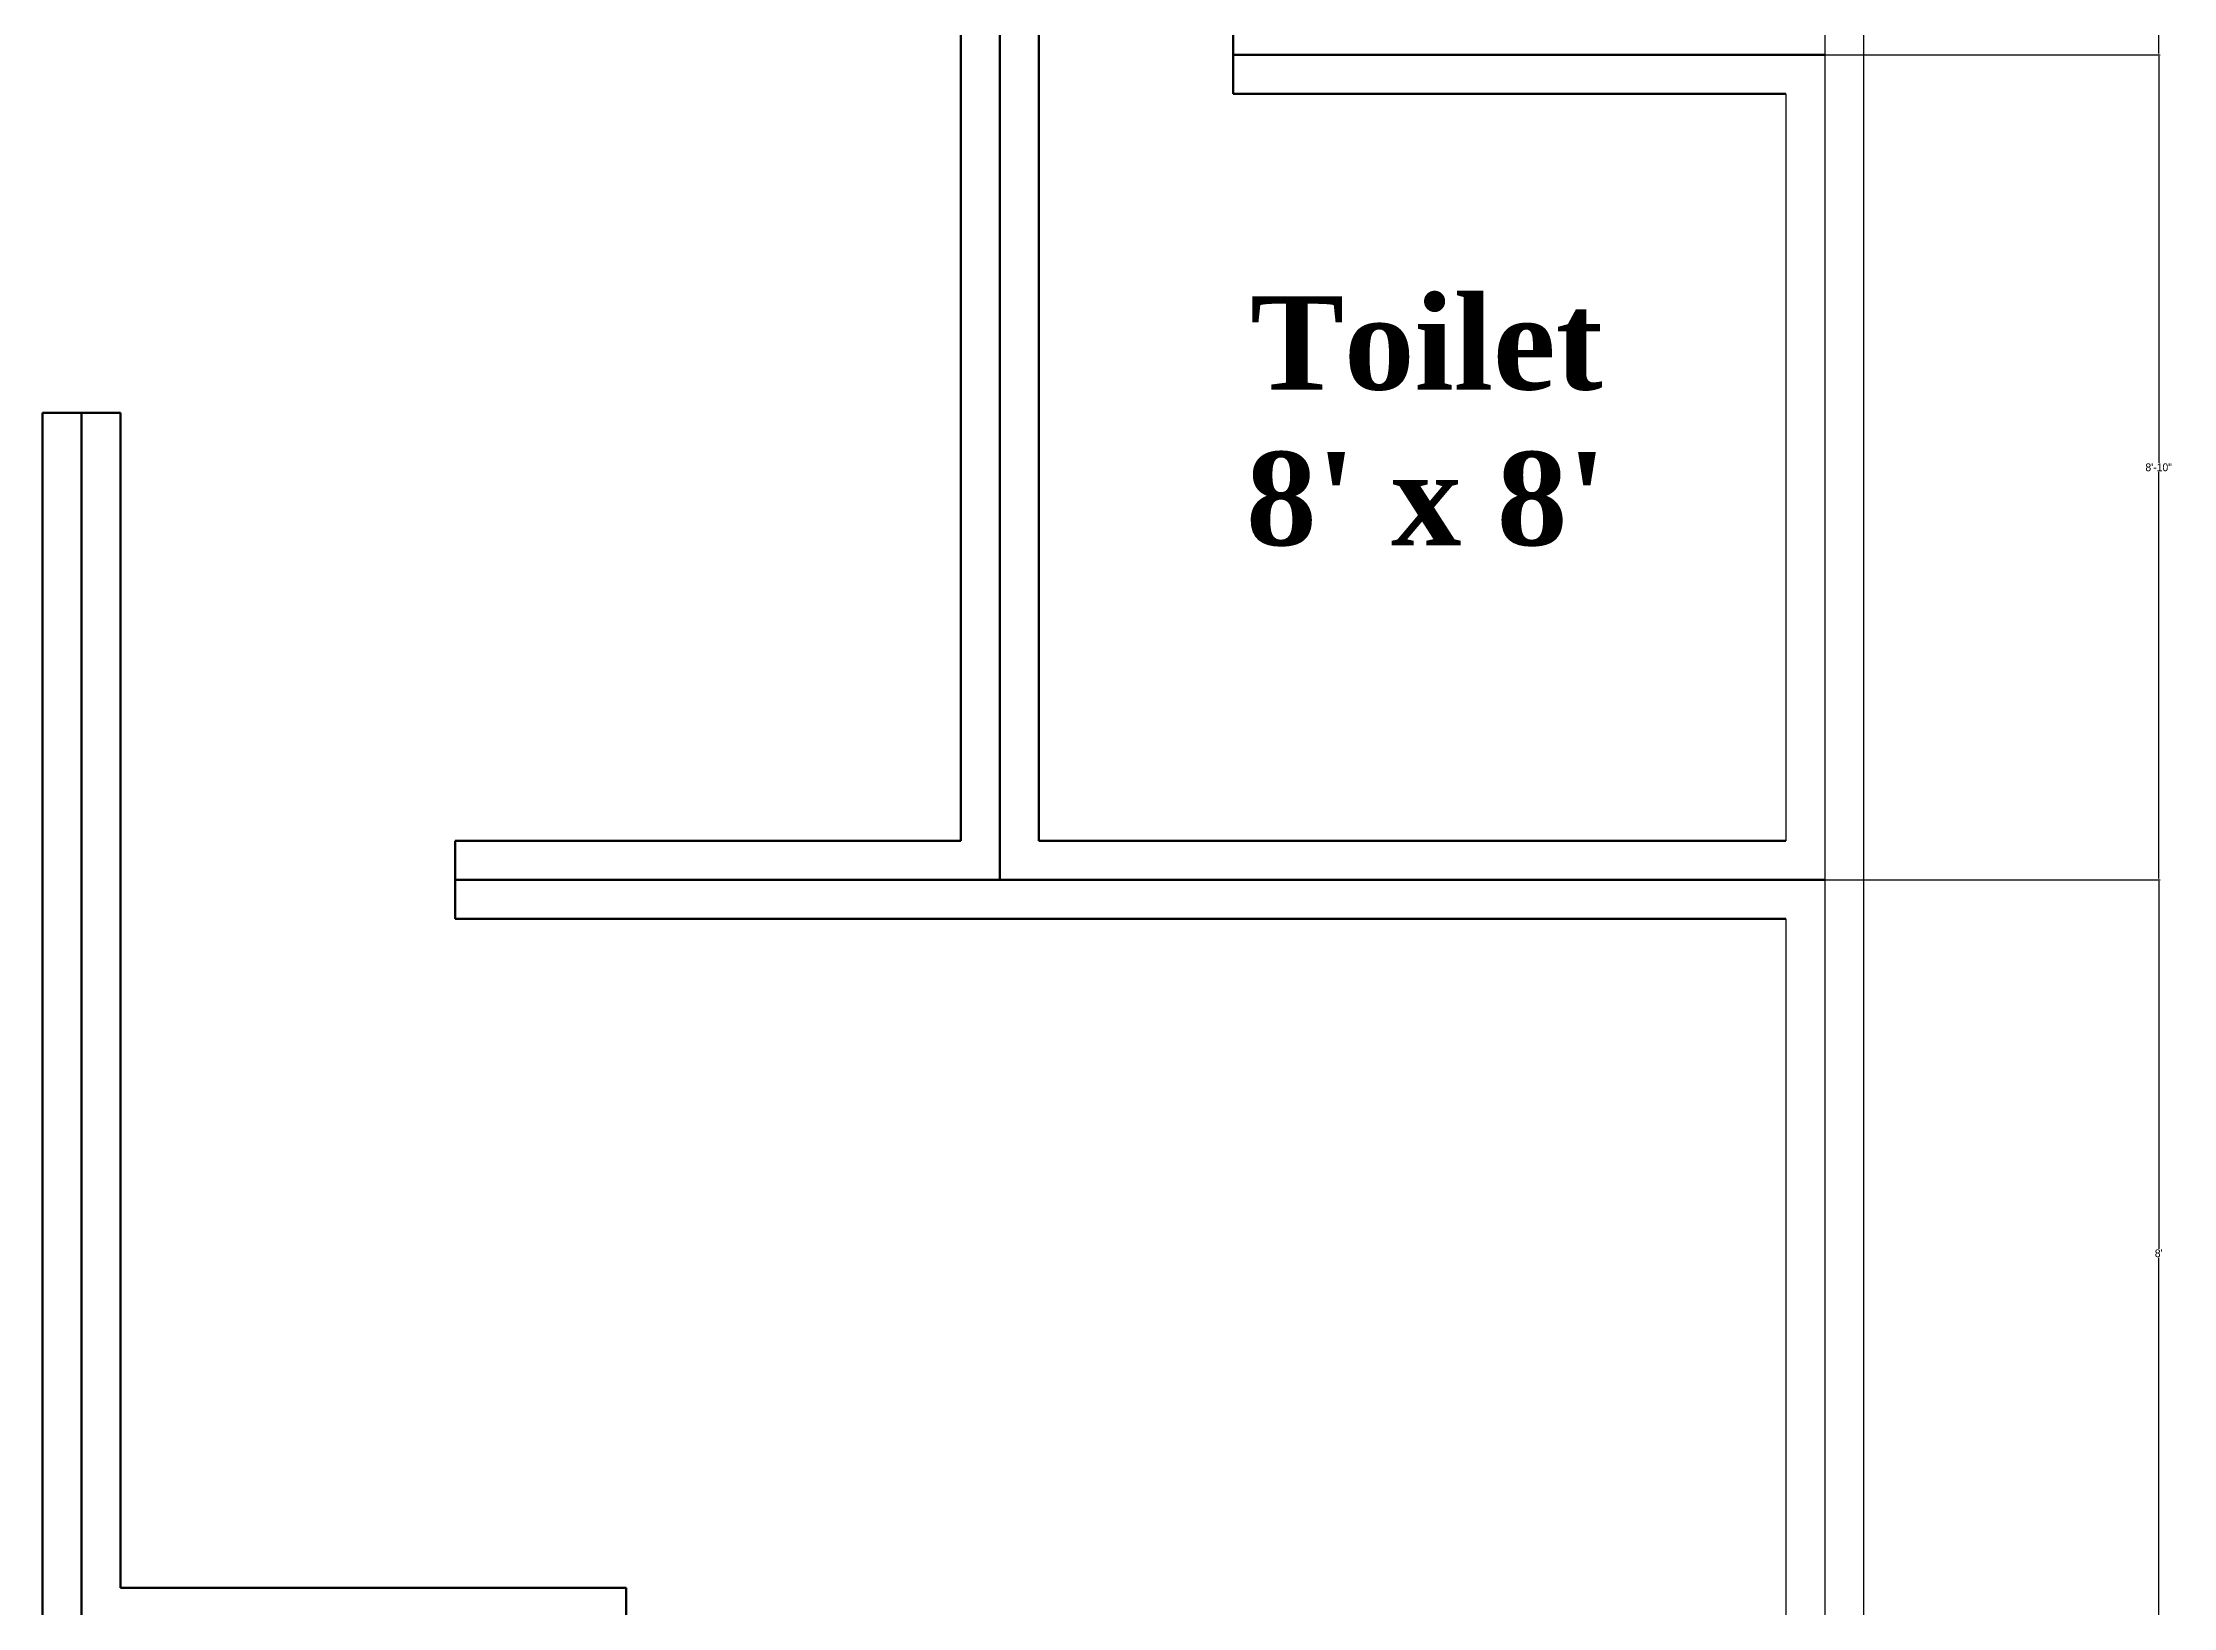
# Model space of a CAD drawing. Header units: inches. Extents: x 702 to 1903, y 288 to 1112.
# Drawn here: x 1618.8 to 1892.6, y 493 to 694 of the extents above; entities that cross this region are included whole.
import ezdxf

# ---------------------------------------------------------------- set-up
doc = ezdxf.new("R2010")
doc.units = ezdxf.units.IN
doc.header["$MEASUREMENT"] = 0
doc.dimstyles.get("Standard").update_dxf_attribs({"dimtxt": 1, "dimasz": 0.18, "dimexe": 0.18, "dimexo": 0.0625, "dimgap": 0.09, "dimtad": 0, "dimtih": 1, "dimtoh": 1, "dimdec": 0, "dimzin": 2, "dimdsep": 46, "dimlunit": 4, "dimtxsty": 'Standard', "dimcen": 0.09, "dimclrt": 6, "dimadec": 0, "dimazin": 0, "dimtfac": 1, "dimtdec": 0, "dimtofl": 0, "dimtmove": 0, "dimatfit": 3, "dimfxl": 1, "dimtolj": 1, "dimtzin": 0, "dimarcsym": 0})

# ---------------------------------------------------------------- blocks, each defined once
blk = doc.blocks.new('*D64')
at = {"color": 0, "lineweight": -2}
for p, q in [((1847.84, 586.46), (1890.88, 586.46)), ((1890.7, 586.28), (1890.7, 539.05)), ((1890.7, 490.64), (1890.7, 537.87)), ((1847.84, 490.46), (1890.88, 490.46))]:
    blk.add_line(p, q, dxfattribs=at)
at = {"color": 0}
for points in [[(1890.67, 586.28), (1890.73, 586.28), (1890.7, 586.46)], [(1890.67, 490.64), (1890.73, 490.64), (1890.7, 490.46)]]:
    blk.add_solid(points, dxfattribs=at)
at = {"layer": 'Defpoints', "color": 0}
for p in [(1847.78, 586.46), (1847.78, 490.46), (1890.7, 490.46)]:
    blk.add_point(p, dxfattribs=at)
at = {"color": 6, "lineweight": 100, "insert": (1890.7, 538.46), "char_height": 1, "attachment_point": 5}
blk.add_mtext("\\A1;8'", dxfattribs=at)
blk = doc.blocks.new('*D65')
at = {"color": 0, "lineweight": -2}
for p, q in [((1847.84, 692.46), (1890.88, 692.46)), ((1890.7, 692.28), (1890.7, 640.05)), ((1890.7, 586.64), (1890.7, 638.87)), ((1847.84, 586.46), (1890.88, 586.46))]:
    blk.add_line(p, q, dxfattribs=at)
at = {"color": 0}
for points in [[(1890.67, 692.28), (1890.73, 692.28), (1890.7, 692.46)], [(1890.67, 586.64), (1890.73, 586.64), (1890.7, 586.46)]]:
    blk.add_solid(points, dxfattribs=at)
at = {"layer": 'Defpoints', "color": 0}
for p in [(1847.78, 692.46), (1847.78, 586.46), (1890.7, 586.46)]:
    blk.add_point(p, dxfattribs=at)
at = {"color": 6, "lineweight": 100, "insert": (1890.7, 639.46), "char_height": 1, "attachment_point": 5}
blk.add_mtext('\\A1;8\'-10"', dxfattribs=at)
blk = doc.blocks.new('*D66')
at = {"color": 0, "lineweight": -2}
for p, q in [((1847.84, 798.46), (1890.88, 798.46)), ((1890.7, 798.28), (1890.7, 746.05)), ((1890.7, 692.64), (1890.7, 744.87)), ((1847.84, 692.46), (1890.88, 692.46))]:
    blk.add_line(p, q, dxfattribs=at)
at = {"color": 0}
for points in [[(1890.67, 798.28), (1890.73, 798.28), (1890.7, 798.46)], [(1890.67, 692.64), (1890.73, 692.64), (1890.7, 692.46)]]:
    blk.add_solid(points, dxfattribs=at)
at = {"layer": 'Defpoints', "color": 0}
for p in [(1847.78, 798.46), (1847.78, 692.46), (1890.7, 692.46)]:
    blk.add_point(p, dxfattribs=at)
at = {"color": 6, "lineweight": 100, "insert": (1890.7, 745.46), "char_height": 1, "attachment_point": 5}
blk.add_mtext('\\A1;8\'-10"', dxfattribs=at)

msp = doc.modelspace()

# ---------------------------------------------------------------- linework, layer by layer
at = {"color": 6}
for p, q in [((1847.78, 798.46), (1847.78, 692.46)), ((1847.78, 692.46), (1847.78, 586.46)), ((1847.78, 586.46), (1847.78, 490.46))]:
    msp.add_line(p, q, dxfattribs=at)
for p, q in [((1852.78, 798.46), (1852.78, 692.46)), ((1852.78, 692.46), (1852.78, 586.46)), ((1842.78, 687.46), (1842.78, 591.46)), ((1852.78, 586.46), (1852.78, 490.46)), ((1842.78, 581.46), (1842.78, 490.46))]:
    msp.add_line(p, q)
at = {"lineweight": 100}
for p, q in [((1736.78, 591.46), (1736.78, 750.46)), ((1746.78, 591.46), (1746.78, 750.46)), ((1771.78, 697.46), (1771.78, 687.46)), ((1842.78, 687.46), (1771.78, 687.46)), ((1618.78, 490.46), (1618.78, 646.46)), ((1618.78, 646.46), (1628.78, 646.46)), ((1628.78, 495.46), (1628.78, 646.46)), ((1736.78, 591.46), (1671.78, 591.46)), ((1671.78, 591.46), (1671.78, 581.46)), ((1842.78, 591.46), (1746.78, 591.46)), ((1741.78, 581.46), (1671.78, 581.46)), ((1842.78, 581.46), (1741.78, 581.46)), ((1628.78, 495.46), (1693.78, 495.46)), ((1693.78, 495.46), (1693.78, 485.46))]:
    msp.add_line(p, q, dxfattribs=at)
at = {"color": 6, "lineweight": 100}
for p, q in [((1741.78, 586.46), (1741.78, 750.46)), ((1847.78, 692.46), (1771.78, 692.46)), ((1623.78, 490.46), (1623.78, 646.46)), ((1741.78, 586.46), (1671.78, 586.46)), ((1847.78, 586.46), (1741.78, 586.46))]:
    msp.add_line(p, q, dxfattribs=at)
at = {"color": 3, "lineweight": 100}
msp.add_line((1842.78, 687.46), (1771.78, 687.46), dxfattribs=at)
at = {"color": 3}
msp.add_line((1842.78, 687.46), (1842.78, 591.46), dxfattribs=at)

# ---------------------------------------------------------------- texts
at = {"color": 5, "lineweight": 100, "insert": (1796.58, 661.45), "char_height": 12, "width": 106, "attachment_point": 2}
msp.add_mtext("{\\fTimes New Roman|b1|i0|c0|p18;\\C4;Toilet\\P8' x 8'}", dxfattribs=at)

# ---------------------------------------------------------------- dimensions: what is measured, and where the dimension line sits
at = {"lineweight": 100}
for base, p1, p2, picture, middle in [((1890.7, 692.46), (1847.78, 798.46), (1847.78, 692.46), '*D66', (1890.7, 745.46)), ((1890.7, 586.46), (1847.78, 692.46), (1847.78, 586.46), '*D65', (1890.7, 639.46)), ((1890.7, 490.46), (1847.78, 586.46), (1847.78, 490.46), '*D64', (1890.7, 538.46))]:
    dim = msp.add_linear_dim(base=base, p1=p1, p2=p2, angle=90, dimstyle='Standard', dxfattribs=at)
    dim.commit()
    dim.dimension.update_dxf_attribs({"geometry": picture, "text_midpoint": middle})

doc.saveas('drawing.dxf')
